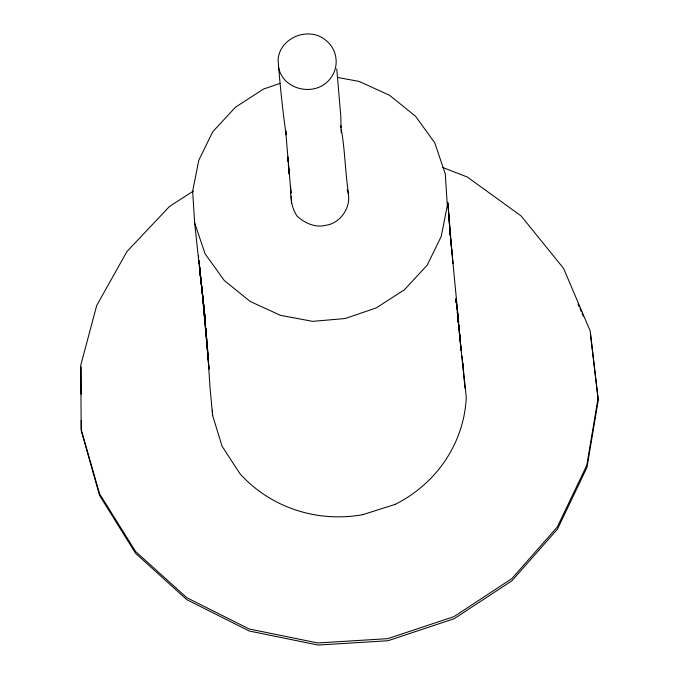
<?xml version="1.0" encoding="UTF-8"?>
<svg xmlns="http://www.w3.org/2000/svg" width="679" height="679" viewBox="0 0 679 679"><rect width="100%" height="100%" fill="white"/><g stroke="black" fill="none" stroke-linecap="round" stroke-linejoin="round"><path stroke-width="1.02" d="M193.413 191.037L169.555 206.408L126.914 251.569L96.707 305.508L80.742 365.344L81.2 429.535L99.567 493.794L135.596 551.518L186.733 597.664L249.134 628.966L317.772 642.971L387.802 638.659L453.954 616.642L511.847 578.61L557.255 527.082L586.775 465.395L598.055 398.276L590.178 330.936L563.587 268.417L521.099 215.939L467.322 177.015L442.784 167.518M280.062 83.39L263.528 89.059L235.511 107.172L212.756 131.743L198.777 160.312L192.649 191.164L194.652 222.831L201.018 282.201L199.584 266.635M363.01 514.606L395.297 504.319M337.505 77.431L359.208 81.446L389.534 95.272L415.506 116.228L434.755 142.802L445.28 173.917L447.308 205.661L441.197 236.513L427.244 265.099L404.472 289.704L376.404 307.842L345.221 318.519L312.654 321.354L280.554 315.37L250.135 301.442L224.18 280.393L205.075 253.768L194.652 222.831M577.999 303.929L579.229 306.815M580.053 308.741L581.283 311.627M582.107 313.554L583.337 316.448M278.543 67.382C282.922 89.713 313.681 96.893 328.653 80.555A28.841 27.661 -5.4 0 0 336.13 60.507A29.07 27.873 -5.4 0 0 325.411 39.925C308.47 26.142 279.68 37.6 278.084 59.71C279.96 84.807 282.591 109.896 286.139 134.79L285.766 130.775M347.13 189.874C353.055 204.82 341.35 223.408 325.589 225.318C315.243 227.991 304.964 223.102 297.283 216.397C291.07 207.477 290.485 196.74 290.51 186.224L291.002 193.328L285.63 130.682M207.027 341.749L210.066 388.091L212.595 415.429L222.109 446.298L240.052 473.806A131.022 125.623 -5.4 0 0 363.019 514.614M340.934 127.559L340.595 125.657L340.773 127.652M341.274 129.451C345.144 150.679 345.144 172.398 348.539 193.693M462 356.042L466.269 397.453A131.361 125.946 -5.4 0 1 395.297 504.31M458.367 322.814L457.96 318.689L465.039 388.269M590.441 333.864L598.258 400.194L586.995 467.373L557.467 529.136L511.941 580.783L454.073 618.756L387.989 640.73L318.052 645.05L249.21 630.995L186.818 599.667L135.537 553.266L99.516 495.339L81.302 430.944L81.259 420.454M456.33 302.766L456.008 299.66L456.364 302.707M456.602 304.735L457.086 308.801M457.323 310.829L457.799 314.895M458.036 316.923L461.16 350.619L459.301 332.082M455.898 298.37L458.639 322.007L450.55 238.04M200.619 277.066L199.83 269.818L205.381 320.853L199.558 266.932M200.755 279.468L204.354 311.237M200.848 279.137L201.298 283.279M201.527 285.35L205.381 320.853M456.008 299.66L456.415 303.471M456.627 305.372L457.043 309.183M199.83 269.818L200.602 276.99M200.823 279.044L203.25 301.586M450.542 238.185L453.097 263.622M457.96 318.689L458.393 322.763M458.614 324.808L459.157 329.901M459.369 331.938L460.354 341.104L459.377 331.785M456.653 305.881L456.984 308.987M457.306 312.094L457.638 315.2M457.96 318.315L458.393 322.457M458.614 324.528L459.157 329.705M336.75 68.842L340.782 115.948L341.206 132.634M450.347 235.995L449.931 231.904L450.338 236.088M458.681 325.903L459.089 330.019M199.023 260.821L199.337 263.936M199.541 266.007L199.957 270.149M200.161 272.22L202.121 291.911M202.715 298.802L206.789 340.221L201.909 289.127M457.315 312.034L457.68 315.837M198.455 255.329L198.641 257.273M198.972 260.702L199.261 263.775M199.558 266.847L201.018 282.201M199.015 261.152L199.287 264.038M203.632 308.58L209.013 369.113L208.258 358.58M199.108 261.44L199.295 263.52M448.513 212.349L450.185 234.433L447.877 202.639L452.061 253.887M207.477 349.914L205.695 327.949L208.181 359.573M207.053 341.741L207.426 347.003M207.579 349.108L208.105 356.475M288.252 162.247L287.896 156.968L288.219 161.814M288.405 164.36L289.059 173.866L288.354 163.758M212.425 410.175L212.595 415.429M291.367 196.138L291.418 203.191M81.022 366.932L81.14 394.219M462.781 363.129A130.402 125.029 -5.4 0 1 463.316 365.115"/></g></svg>
